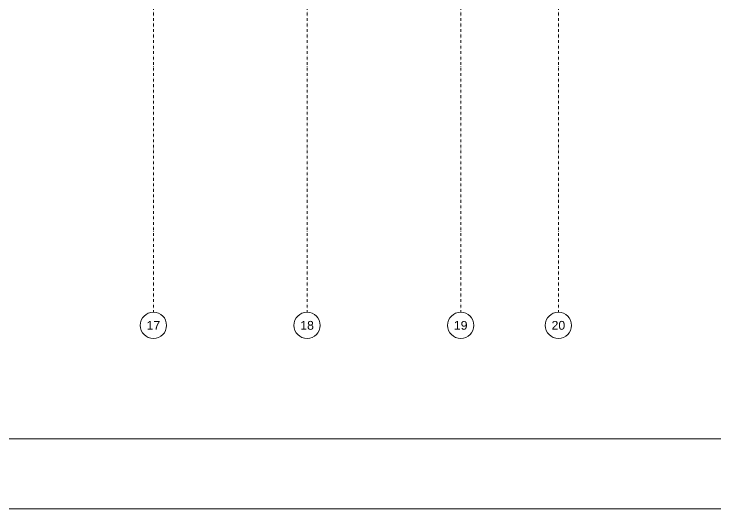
# Model space of a CAD drawing. Header units: metres. Extents: x -19121 to 152404, y -12107 to 29421.
# Drawn here: x 65945 to 69143, y -4219 to -1964 of the extents above; entities that cross this region are included whole.
import ezdxf
from ezdxf.enums import TextEntityAlignment as Align

# ---------------------------------------------------------------- set-up
doc = ezdxf.new("R2010")
doc.units = ezdxf.units.M
doc.header["$LTSCALE"] = 50
doc.header["$MEASUREMENT"] = 0
doc.linetypes.add('DASHDOT2', pattern=[0.5, 0.25, -0.125, 0, -0.125])
doc.layers.get('0').update_dxf_attribs({"color": 9, "lineweight": 5})
for name, color, linetype, lineweight in [('21', 9, 'Continuous', 5), ('24', 9, 'DASHDOT2', 5), ('40A', 9, 'Continuous', 5)]:
    doc.layers.add(name, color=color, linetype=linetype, lineweight=lineweight)
doc.styles.add('Arial', font='arial.ttf', dxfattribs={"height": 2.5})

# ---------------------------------------------------------------- blocks, each defined once
blk = doc.blocks.new('0_aks')
at = {"linetype": 'Continuous'}
blk.add_circle((0, 0), 3, dxfattribs=at)
at = {"style": 'Arial'}
blk.add_attdef('AKS', text='', height=2, dxfattribs=at).set_placement((0, 0), align=Align.MIDDLE_CENTER)
blk = doc.blocks.new('p-akslar_yeni')
at = {"layer": '24'}
for points in [[(16995, -8575), (16995, -11897.2)], [(17695, -8575), (17695, -11897.2)], [(18395, -8575), (18395, -11897.2)], [(18840, -8575), (18840, -11897.2)]]:
    blk.add_lwpolyline(points, dxfattribs=at)
at = {"layer": '21', "xscale": 20, "yscale": 20, "zscale": 20}
for p, values in [((16995, -11957.2), {'AKS': '17'}), ((17695, -11957.2), {'AKS': '18'}), ((18395, -11957.2), {'AKS': '19'}), ((18840, -11957.2), {'AKS': '20'})]:
    blk.add_blockref('0_aks', p, dxfattribs=at).add_auto_attribs(values)

msp = doc.modelspace()

# ---------------------------------------------------------------- linework, layer by layer
at = {"layer": '40A'}
for points in [[(74159.3, -4218.6), (46159.3, -4218.6), (46159.3, 12601.4), (74159.3, 12601.4)], [(74159.3, -4218.6), (46159.3, -4218.6), (46159.3, 12601.4), (74159.3, 12601.4)], [(46479.3, 12281.4), (71999.5, 12281.4), (71999.5, -3898.6), (46479.3, -3898.6)], [(46479.3, 12281.4), (71999.5, 12281.4), (71999.5, -3898.6), (46479.3, -3898.6)]]:
    msp.add_lwpolyline(points, close=True, dxfattribs=at)

# ---------------------------------------------------------------- block references
at = {"layer": '24'}
msp.add_blockref('p-akslar_yeni', (49585, 8575), dxfattribs=at)

doc.saveas('drawing.dxf')
